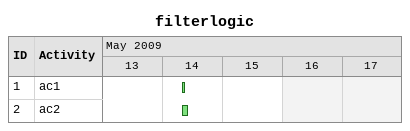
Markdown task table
filterlogic

| ID | Task | Start | Finish |
|---|---|---|---|
| 1 | ac1 | 2009-05-14 | 2009-05-14 |
| 2 | ac2 | 2009-05-14 | 2009-05-14 |
